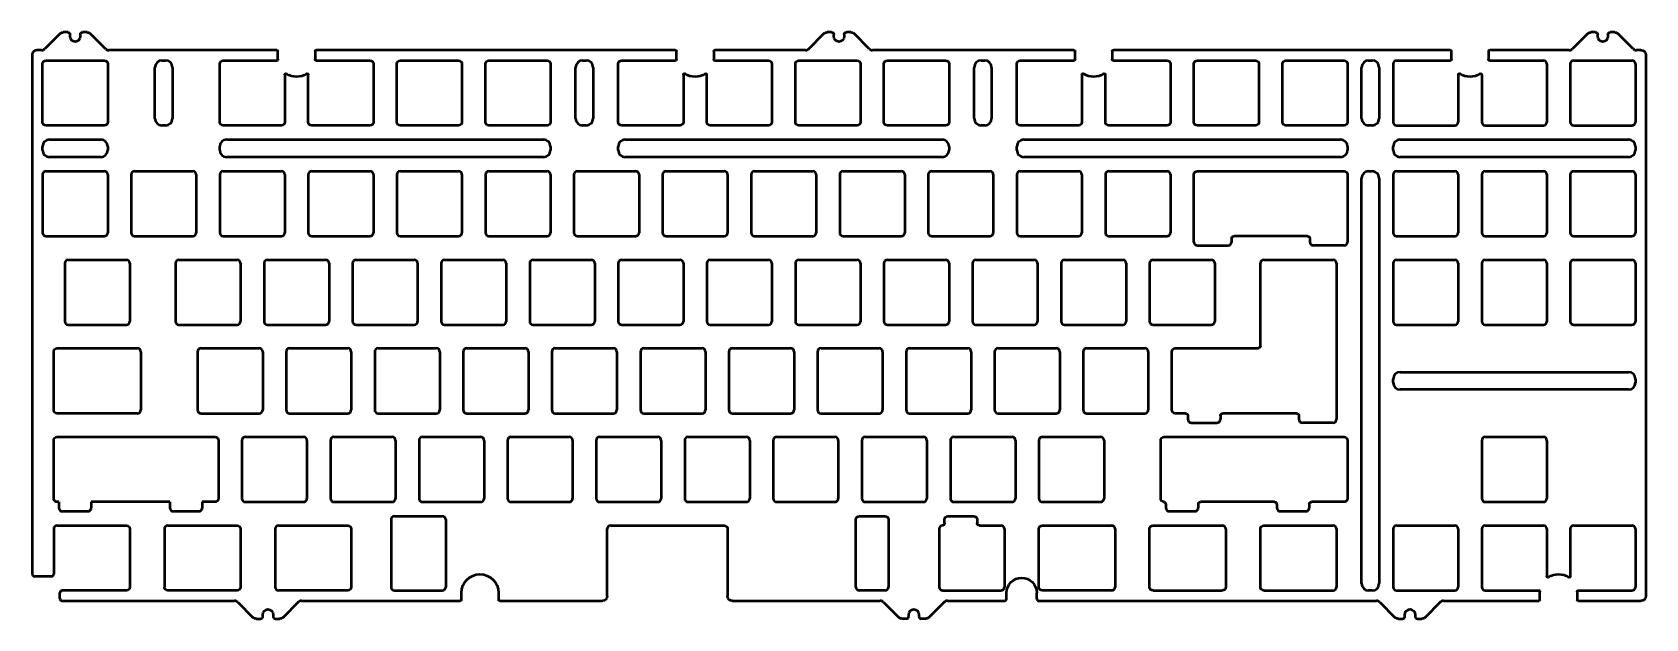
# Model space of a CAD drawing. Header units: millimetres. Extents: x 53 to 400, y 134 to 260.
import ezdxf

# ---------------------------------------------------------------- set-up
doc = ezdxf.new("R2010")
doc.units = ezdxf.units.MM
doc.header["$LTSCALE"] = 0.75
doc.layers.add('Visible', color=7, linetype='Continuous', lineweight=50)

msp = doc.modelspace()

# ---------------------------------------------------------------- linework, layer by layer
at = {"layer": 'Visible'}
for p, q in [((60.38918, 260.41601), (59.438927, 260.41601)), ((64.539432, 260.41601), (63.58918, 260.41601)), ((224.69543, 260.41601), (223.745177, 260.41601)), ((228.845682, 260.41601), (227.89543, 260.41601)), ((389.00168, 260.41601), (388.051427, 260.41601)), ((393.151932, 260.41601), (392.20168, 260.41601)), ((58.731821, 260.123117), (55.482073, 256.87337)), ((60.88918, 259.492976), (60.88918, 259.91601)), ((63.08918, 259.91601), (63.08918, 259.492976)), ((68.496287, 256.87337), (65.246539, 260.123117)), ((219.788323, 256.87337), (223.038071, 260.123117)), ((225.19543, 259.492976), (225.19543, 259.91601)), ((227.39543, 259.91601), (227.39543, 259.492976)), ((232.802537, 256.87337), (229.552789, 260.123117)), ((387.344321, 260.123117), (384.094573, 256.87337)), ((389.50168, 259.492976), (389.50168, 259.91601)), ((391.70168, 259.91601), (391.70168, 259.492976)), ((397.108787, 256.87337), (393.859039, 260.123117)), ((52.76418, 255.580476), (52.76418, 143.898388)), ((54.774966, 256.580476), (53.76418, 256.580476)), ((54.98918, 241.105562), (54.98918, 253.605562)), ((55.73918, 254.355562), (68.23918, 254.355562)), ((68.98918, 253.605562), (68.98918, 241.105562)), ((105.364182, 256.580476), (69.203394, 256.580476)), ((80.65768, 254.355562), (81.42068, 254.355562)), ((93.08918, 241.105562), (93.08918, 253.605562)), ((93.83918, 254.355562), (105.371512, 254.355562)), ((105.614182, 254.855064), (105.614182, 256.330476)), ((113.614499, 256.330452), (113.614644, 254.863201)), ((113.856851, 254.355562), (125.38918, 254.355562)), ((191.088861, 256.580476), (113.864499, 256.580476)), ((126.13918, 253.605562), (126.13918, 241.105562)), ((131.18918, 241.105562), (131.18918, 253.605562)), ((131.93918, 254.355562), (144.43918, 254.355562)), ((145.18918, 253.605562), (145.18918, 241.105562)), ((150.23918, 241.105562), (150.23918, 253.605562)), ((150.98918, 254.355562), (163.48918, 254.355562)), ((164.23918, 253.605562), (164.23918, 241.105562)), ((171.14518, 254.355562), (171.90818, 254.355562)), ((178.81418, 241.105562), (178.81418, 253.605562)), ((179.56418, 254.355562), (191.09651, 254.355562)), ((191.33872, 254.863146), (191.338861, 256.330452)), ((199.3395, 256.330453), (199.339638, 254.86311)), ((199.58185, 254.355562), (211.11418, 254.355562)), ((219.081216, 256.580476), (199.5895, 256.580476)), ((211.86418, 253.605562), (211.86418, 241.105562)), ((216.91418, 241.105562), (216.91418, 253.605562)), ((217.66418, 254.355562), (230.16418, 254.355562)), ((230.91418, 253.605562), (230.91418, 241.105562)), ((276.814186, 256.580476), (233.509644, 256.580476)), ((235.96418, 241.105562), (235.96418, 253.605562)), ((236.71418, 254.355562), (249.21418, 254.355562)), ((249.96418, 253.605562), (249.96418, 241.105562)), ((256.87018, 254.355562), (257.63318, 254.355562)), ((264.53918, 241.105562), (264.53918, 253.605562)), ((265.28918, 254.355562), (276.821516, 254.355562)), ((277.064186, 254.855064), (277.064186, 256.330476)), ((285.0645, 256.33045), (285.064657, 254.863385)), ((285.306856, 254.355562), (296.83918, 254.355562)), ((357.776851, 256.580476), (285.3145, 256.580476)), ((297.58918, 253.605562), (297.58918, 241.105562)), ((302.63918, 241.105562), (302.63918, 253.605562)), ((303.38918, 254.355562), (315.88918, 254.355562)), ((316.63918, 253.605562), (316.63918, 241.105562)), ((321.68918, 241.105562), (321.68918, 253.605562)), ((322.43918, 254.355562), (334.93918, 254.355562)), ((335.68918, 253.605562), (335.68918, 241.105562)), ((340.21418, 254.355562), (340.97668, 254.355562)), ((345.50168, 253.605562), (345.50168, 241.105562)), ((346.25168, 254.355562), (357.78447, 254.355562)), ((358.026704, 254.862763), (358.026851, 256.330451)), ((366.026273, 256.33047), (366.02631, 254.85668)), ((366.26889, 254.355562), (377.80168, 254.355562)), ((383.387466, 256.580476), (366.276265, 256.580476)), ((378.55168, 253.605562), (378.55168, 241.105562)), ((383.60168, 253.605562), (383.60168, 241.105562)), ((384.35168, 254.355562), (396.85168, 254.355562)), ((397.60168, 253.605562), (397.60168, 241.105562)), ((398.82668, 256.580476), (397.815894, 256.580476)), ((399.82668, 255.580476), (399.82668, 139.117976)), ((79.15768, 241.855562), (79.15768, 252.855562)), ((82.92068, 252.855562), (82.92068, 241.855562)), ((107.08918, 251.265236), (107.08918, 241.105562)), ((112.13918, 241.105562), (112.13918, 251.265234)), ((169.64518, 241.855562), (169.64518, 252.855562)), ((173.40818, 252.855562), (173.40818, 241.855562)), ((192.81418, 251.265235), (192.81418, 241.105562)), ((197.86418, 241.105562), (197.86418, 251.265235)), ((255.37018, 241.855562), (255.37018, 252.855562)), ((259.13318, 252.855562), (259.13318, 241.855562)), ((278.53918, 251.265239), (278.53918, 241.105562)), ((283.58918, 241.105562), (283.58918, 251.265231)), ((338.71418, 241.855562), (338.71418, 252.855562)), ((342.47668, 252.855562), (342.47668, 241.855562)), ((359.50168, 251.265325), (359.50168, 241.105562)), ((364.55168, 251.265325), (364.55168, 241.105562)), ((68.23918, 240.355562), (55.73918, 240.355562)), ((81.42068, 240.355562), (80.65768, 240.355562)), ((106.33918, 240.355562), (93.83918, 240.355562)), ((125.38918, 240.355562), (112.88918, 240.355562)), ((144.43918, 240.355562), (131.93918, 240.355562)), ((163.48918, 240.355562), (150.98918, 240.355562)), ((171.90818, 240.355562), (171.14518, 240.355562)), ((192.06418, 240.355562), (179.56418, 240.355562)), ((211.11418, 240.355562), (198.61418, 240.355562)), ((230.16418, 240.355562), (217.66418, 240.355562)), ((249.21418, 240.355562), (236.71418, 240.355562)), ((257.63318, 240.355562), (256.87018, 240.355562)), ((277.78918, 240.355562), (265.28918, 240.355562)), ((296.83918, 240.355562), (284.33918, 240.355562)), ((315.88918, 240.355562), (303.38918, 240.355562)), ((334.93918, 240.355562), (322.43918, 240.355562)), ((340.97668, 240.355562), (340.21418, 240.355562)), ((346.25168, 240.355562), (358.75168, 240.355562)), ((365.30168, 240.355562), (377.80168, 240.355562)), ((384.35168, 240.355562), (396.85168, 240.355562)), ((56.48918, 237.330476), (67.48918, 237.330476)), ((94.58918, 237.330476), (162.73918, 237.330476)), ((180.31418, 237.330476), (248.46418, 237.330476)), ((266.03918, 237.330476), (334.18918, 237.330476)), ((347.00168, 237.330476), (396.10168, 237.330476)), ((54.98918, 235.067976), (54.98918, 235.830476)), ((67.48918, 233.567976), (56.48918, 233.567976)), ((68.98918, 235.830476), (68.98918, 235.067976)), ((93.08918, 235.067976), (93.08918, 235.830476)), ((162.73918, 233.567976), (94.58918, 233.567976)), ((164.23918, 235.830476), (164.23918, 235.067976)), ((178.81418, 235.067976), (178.81418, 235.830476)), ((248.46418, 233.567976), (180.31418, 233.567976)), ((249.96418, 235.830476), (249.96418, 235.067976)), ((264.53918, 235.067976), (264.53918, 235.830476)), ((334.18918, 233.567976), (266.03918, 233.567976)), ((335.68918, 235.830476), (335.68918, 235.067976)), ((345.50168, 235.067976), (345.50168, 235.830476)), ((396.10168, 233.567976), (347.00168, 233.567976)), ((397.60168, 235.830476), (397.60168, 235.067976)), ((54.98918, 229.792976), (54.98918, 217.292976)), ((55.73918, 230.542976), (68.23918, 230.542976)), ((68.98918, 229.792976), (68.98918, 217.292976)), ((74.03918, 229.792976), (74.03918, 217.292976)), ((74.78918, 230.542976), (87.28918, 230.542976)), ((88.03918, 229.792976), (88.03918, 217.292976)), ((93.08918, 229.792976), (93.08918, 217.292976)), ((93.83918, 230.542976), (106.33918, 230.542976)), ((107.08918, 229.792976), (107.08918, 217.292976)), ((112.13918, 229.792976), (112.13918, 217.292976)), ((112.88918, 230.542976), (125.38918, 230.542976)), ((126.13918, 229.792976), (126.13918, 217.292976)), ((131.18918, 229.792976), (131.18918, 217.292976)), ((131.93918, 230.542976), (144.43918, 230.542976)), ((145.18918, 229.792976), (145.18918, 217.292976)), ((150.23918, 229.792976), (150.23918, 217.292976)), ((150.98918, 230.542976), (163.48918, 230.542976)), ((164.23918, 229.792976), (164.23918, 217.292976)), ((169.28918, 229.792976), (169.28918, 217.292976)), ((170.03918, 230.542976), (182.53918, 230.542976)), ((183.28918, 229.792976), (183.28918, 217.292976)), ((188.33918, 229.792976), (188.33918, 217.292976)), ((189.08918, 230.542976), (201.58918, 230.542976)), ((202.33918, 229.792976), (202.33918, 217.292976)), ((207.38918, 229.792976), (207.38918, 217.292976)), ((208.13918, 230.542976), (220.63918, 230.542976)), ((221.38918, 229.792976), (221.38918, 217.292976)), ((226.43918, 229.792976), (226.43918, 217.292976)), ((227.18918, 230.542976), (239.68918, 230.542976)), ((240.43918, 229.792976), (240.43918, 217.292976)), ((245.48918, 229.792976), (245.48918, 217.292976)), ((246.23918, 230.542976), (258.73918, 230.542976)), ((259.48918, 229.792976), (259.48918, 217.292976)), ((264.53918, 229.792976), (264.53918, 217.292976)), ((265.28918, 230.542976), (277.78918, 230.542976)), ((278.53918, 229.792976), (278.53918, 217.292976)), ((283.58918, 229.792976), (283.58918, 217.292976)), ((284.33918, 230.542976), (296.83918, 230.542976)), ((297.58918, 229.792976), (297.58918, 217.292976)), ((302.63918, 215.292976), (302.63918, 229.792976)), ((303.38918, 230.542976), (334.93918, 230.542976)), ((335.68918, 229.792976), (335.68918, 215.292976)), ((340.21418, 230.542976), (340.97668, 230.542976)), ((345.50168, 229.792976), (345.50168, 217.292976)), ((346.25168, 230.542976), (358.75168, 230.542976)), ((359.50168, 229.792976), (359.50168, 217.292976)), ((364.55168, 229.792976), (364.55168, 217.292976)), ((365.30168, 230.542976), (377.80168, 230.542976)), ((378.55168, 229.792976), (378.55168, 217.292976)), ((383.60168, 229.792976), (383.60168, 217.292976)), ((384.35168, 230.542976), (396.85168, 230.542976)), ((397.60168, 229.792976), (397.60168, 217.292976)), ((338.71418, 141.843062), (338.71418, 229.042976)), ((342.47668, 229.042976), (342.47668, 141.843062)), ((55.73918, 216.542976), (68.23918, 216.542976)), ((74.78918, 216.542976), (87.28918, 216.542976)), ((93.83918, 216.542976), (106.33918, 216.542976)), ((112.88918, 216.542976), (125.38918, 216.542976)), ((131.93918, 216.542976), (144.43918, 216.542976)), ((150.98918, 216.542976), (163.48918, 216.542976)), ((170.03918, 216.542976), (182.53918, 216.542976)), ((189.08918, 216.542976), (201.58918, 216.542976)), ((208.13918, 216.542976), (220.63918, 216.542976)), ((227.18918, 216.542976), (239.68918, 216.542976)), ((246.23918, 216.542976), (258.73918, 216.542976)), ((265.28918, 216.542976), (277.78918, 216.542976)), ((284.33918, 216.542976), (296.83918, 216.542976)), ((310.72618, 216.042976), (310.72618, 215.292976)), ((327.10218, 216.542976), (311.22618, 216.542976)), ((327.60218, 216.042976), (327.60218, 215.292976)), ((346.25168, 216.542976), (358.75168, 216.542976)), ((365.30168, 216.542976), (377.80168, 216.542976)), ((384.35168, 216.542976), (396.85168, 216.542976)), ((303.38918, 214.542976), (309.97618, 214.542976)), ((334.93918, 214.542976), (328.35218, 214.542976)), ((59.75168, 210.742976), (59.75168, 198.242976)), ((60.50168, 211.492976), (73.00168, 211.492976)), ((73.75168, 210.742976), (73.75168, 198.242976)), ((83.56418, 210.742976), (83.56418, 198.242976)), ((84.31418, 211.492976), (96.81418, 211.492976)), ((97.56418, 210.742976), (97.56418, 198.242976)), ((102.61418, 210.742976), (102.61418, 198.242976)), ((103.36418, 211.492976), (115.86418, 211.492976)), ((116.61418, 210.742976), (116.61418, 198.242976)), ((121.66418, 210.742976), (121.66418, 198.242976)), ((122.41418, 211.492976), (134.91418, 211.492976)), ((135.66418, 210.742976), (135.66418, 198.242976)), ((140.71418, 210.742976), (140.71418, 198.242976)), ((141.46418, 211.492976), (153.96418, 211.492976)), ((154.71418, 210.742976), (154.71418, 198.242976)), ((159.76418, 210.742976), (159.76418, 198.242976)), ((160.51418, 211.492976), (173.01418, 211.492976)), ((173.76418, 210.742976), (173.76418, 198.242976)), ((178.81418, 210.742976), (178.81418, 198.242976)), ((179.56418, 211.492976), (192.06418, 211.492976)), ((192.81418, 210.742976), (192.81418, 198.242976)), ((197.86418, 210.742976), (197.86418, 198.242976)), ((198.61418, 211.492976), (211.11418, 211.492976)), ((211.86418, 210.742976), (211.86418, 198.242976)), ((216.91418, 210.742976), (216.91418, 198.242976)), ((217.66418, 211.492976), (230.16418, 211.492976)), ((230.91418, 210.742976), (230.91418, 198.242976)), ((235.96418, 210.742976), (235.96418, 198.242976)), ((236.71418, 211.492976), (249.21418, 211.492976)), ((249.96418, 210.742976), (249.96418, 198.242976)), ((255.01418, 210.742976), (255.01418, 198.242976)), ((255.76418, 211.492976), (268.26418, 211.492976)), ((269.01418, 210.742976), (269.01418, 198.242976)), ((274.06418, 210.742976), (274.06418, 198.242976)), ((274.81418, 211.492976), (287.31418, 211.492976)), ((288.06418, 210.742976), (288.06418, 198.242976)), ((293.11418, 210.742976), (293.11418, 198.242976)), ((293.86418, 211.492976), (306.36418, 211.492976)), ((307.11418, 210.742976), (307.11418, 198.242976)), ((316.92668, 192.943062), (316.92668, 210.742976)), ((317.67668, 211.492976), (332.55793, 211.492976)), ((333.30793, 210.742976), (333.30793, 177.192976)), ((345.50168, 210.742976), (345.50168, 198.242976)), ((346.25168, 211.492976), (358.75168, 211.492976)), ((359.50168, 210.742976), (359.50168, 198.242976)), ((364.55168, 210.742976), (364.55168, 198.242976)), ((365.30168, 211.492976), (377.80168, 211.492976)), ((378.55168, 210.742976), (378.55168, 198.242976)), ((383.60168, 210.742976), (383.60168, 198.242976)), ((384.35168, 211.492976), (396.85168, 211.492976)), ((397.60168, 210.742976), (397.60168, 198.242976)), ((60.50168, 197.492976), (73.00168, 197.492976)), ((84.31418, 197.492976), (96.81418, 197.492976)), ((103.36418, 197.492976), (115.86418, 197.492976)), ((122.41418, 197.492976), (134.91418, 197.492976)), ((141.46418, 197.492976), (153.96418, 197.492976)), ((160.51418, 197.492976), (173.01418, 197.492976)), ((179.56418, 197.492976), (192.06418, 197.492976)), ((198.61418, 197.492976), (211.11418, 197.492976)), ((217.66418, 197.492976), (230.16418, 197.492976)), ((236.71418, 197.492976), (249.21418, 197.492976)), ((255.76418, 197.492976), (268.26418, 197.492976)), ((274.81418, 197.492976), (287.31418, 197.492976)), ((293.86418, 197.492976), (306.36418, 197.492976)), ((346.25168, 197.492976), (358.75168, 197.492976)), ((365.30168, 197.492976), (377.80168, 197.492976)), ((384.35168, 197.492976), (396.85168, 197.492976)), ((57.37043, 179.192976), (57.37043, 191.693062)), ((58.12043, 192.443062), (75.38293, 192.443062)), ((76.13293, 191.693062), (76.13293, 179.192976)), ((88.32668, 191.693062), (88.32668, 179.192976)), ((89.07668, 192.443062), (101.57668, 192.443062)), ((102.32668, 191.693062), (102.32668, 179.192976)), ((107.37668, 191.693062), (107.37668, 179.192976)), ((108.12668, 192.443062), (120.62668, 192.443062)), ((121.37668, 191.693062), (121.37668, 179.192976)), ((126.42668, 191.693062), (126.42668, 179.192976)), ((127.17668, 192.443062), (139.67668, 192.443062)), ((140.42668, 191.693062), (140.42668, 179.192976)), ((145.47668, 191.693062), (145.47668, 179.192976)), ((146.22668, 192.443062), (158.72668, 192.443062)), ((159.47668, 191.693062), (159.47668, 179.192976)), ((164.52668, 191.693062), (164.52668, 179.192976)), ((165.27668, 192.443062), (177.77668, 192.443062)), ((178.52668, 191.693062), (178.52668, 179.192976)), ((183.57668, 191.693062), (183.57668, 179.192976)), ((184.32668, 192.443062), (196.82668, 192.443062)), ((197.57668, 191.693062), (197.57668, 179.192976)), ((202.62668, 191.693062), (202.62668, 179.192976)), ((203.37668, 192.443062), (215.87668, 192.443062)), ((216.62668, 191.693062), (216.62668, 179.192976)), ((221.67668, 191.693062), (221.67668, 179.192976)), ((222.42668, 192.443062), (234.92668, 192.443062)), ((235.67668, 191.693062), (235.67668, 179.192976)), ((240.72668, 191.693062), (240.72668, 179.192976)), ((241.47668, 192.443062), (253.97668, 192.443062)), ((254.72668, 191.693062), (254.72668, 179.192976)), ((259.77668, 191.693062), (259.77668, 179.192976)), ((260.52668, 192.443062), (273.02668, 192.443062)), ((273.77668, 191.693062), (273.77668, 179.192976)), ((278.82668, 191.693062), (278.82668, 179.192976)), ((279.57668, 192.443062), (292.07668, 192.443062)), ((292.82668, 191.693062), (292.82668, 179.192976)), ((297.87668, 179.192976), (297.87668, 191.693062)), ((298.62668, 192.443062), (316.42668, 192.443062)), ((345.50168, 185.061476), (345.50168, 185.824476)), ((347.00168, 187.324476), (396.10168, 187.324476)), ((397.60168, 185.824476), (397.60168, 185.061476)), ((396.10168, 183.561476), (347.00168, 183.561476)), ((75.38293, 178.442976), (58.12043, 178.442976)), ((89.07668, 178.442976), (101.57668, 178.442976)), ((108.12668, 178.442976), (120.62668, 178.442976)), ((127.17668, 178.442976), (139.67668, 178.442976)), ((146.22668, 178.442976), (158.72668, 178.442976)), ((165.27668, 178.442976), (177.77668, 178.442976)), ((184.32668, 178.442976), (196.82668, 178.442976)), ((203.37668, 178.442976), (215.87668, 178.442976)), ((222.42668, 178.442976), (234.92668, 178.442976)), ((241.47668, 178.442976), (253.97668, 178.442976)), ((260.52668, 178.442976), (273.02668, 178.442976)), ((279.57668, 178.442976), (292.07668, 178.442976)), ((300.84493, 178.442976), (298.62668, 178.442976)), ((301.34493, 177.942976), (301.34493, 177.192976)), ((308.34493, 177.942976), (308.34493, 177.192976)), ((324.72093, 178.442976), (308.84493, 178.442976)), ((325.22093, 177.942976), (325.22093, 177.192976)), ((302.09493, 176.442976), (307.59493, 176.442976)), ((332.55793, 176.442976), (325.97093, 176.442976)), ((57.37043, 160.142976), (57.37043, 172.642976)), ((58.12043, 173.392976), (92.05168, 173.392976)), ((92.80168, 172.642976), (92.80168, 160.142976)), ((97.85168, 172.642976), (97.85168, 160.142976)), ((98.60168, 173.392976), (111.10168, 173.392976)), ((111.85168, 172.642976), (111.85168, 160.142976)), ((116.90168, 172.642976), (116.90168, 160.142976)), ((117.65168, 173.392976), (130.15168, 173.392976)), ((130.90168, 172.642976), (130.90168, 160.142976)), ((135.95168, 172.642976), (135.95168, 160.142976)), ((136.70168, 173.392976), (149.20168, 173.392976)), ((149.95168, 172.642976), (149.95168, 160.142976)), ((155.00168, 172.642976), (155.00168, 160.142976)), ((155.75168, 173.392976), (168.25168, 173.392976)), ((169.00168, 172.642976), (169.00168, 160.142976)), ((174.05168, 172.642976), (174.05168, 160.142976)), ((174.80168, 173.392976), (187.30168, 173.392976)), ((188.05168, 172.642976), (188.05168, 160.142976)), ((193.10168, 172.642976), (193.10168, 160.142976)), ((193.85168, 173.392976), (206.35168, 173.392976)), ((207.10168, 172.642976), (207.10168, 160.142976)), ((212.15168, 172.642976), (212.15168, 160.142976)), ((212.90168, 173.392976), (225.40168, 173.392976)), ((226.15168, 172.642976), (226.15168, 160.142976)), ((231.20168, 172.642976), (231.20168, 160.142976)), ((231.95168, 173.392976), (244.45168, 173.392976)), ((245.20168, 172.642976), (245.20168, 160.142976)), ((250.25168, 172.642976), (250.25168, 160.142976)), ((251.00168, 173.392976), (263.50168, 173.392976)), ((264.25168, 172.642976), (264.25168, 160.142976)), ((269.30168, 172.642976), (269.30168, 160.142976)), ((270.05168, 173.392976), (282.55168, 173.392976)), ((283.30168, 172.642976), (283.30168, 160.142976)), ((295.49543, 160.132303), (295.49543, 172.642976)), ((296.24543, 173.392976), (334.93918, 173.392976)), ((335.68918, 172.642976), (335.68918, 160.142976)), ((364.55168, 172.642976), (364.55168, 160.142976)), ((365.30168, 173.392976), (377.80168, 173.392976)), ((378.55168, 172.642976), (378.55168, 160.142976)), ((58.45743, 159.392976), (58.12043, 159.392976)), ((58.45743, 159.392976), (58.45743, 158.142976)), ((59.20743, 157.392976), (64.70743, 157.392976)), ((65.45743, 159.392976), (65.45743, 158.142976)), ((82.33343, 159.392976), (65.45743, 159.392976)), ((82.33343, 159.392976), (82.33343, 158.142976)), ((83.08343, 157.392976), (88.58343, 157.392976)), ((89.33343, 159.392976), (89.33343, 158.142976)), ((92.05168, 159.392976), (89.33343, 159.392976)), ((98.60168, 159.392976), (111.10168, 159.392976)), ((117.65168, 159.392976), (130.15168, 159.392976)), ((130.682947, 156.345596), (140.939197, 156.345367)), ((136.70168, 159.392976), (149.20168, 159.392976)), ((155.75168, 159.392976), (168.25168, 159.392976)), ((174.80168, 159.392976), (187.30168, 159.392976)), ((193.85168, 159.392976), (206.35168, 159.392976)), ((212.90168, 159.392976), (225.40168, 159.392976)), ((230.682947, 156.343361), (236.183131, 156.343238)), ((231.95168, 159.392976), (244.45168, 159.392976)), ((249.739381, 156.342935), (255.239381, 156.342812)), ((251.00168, 159.392976), (263.50168, 159.392976)), ((270.05168, 159.392976), (282.55168, 159.392976)), ((296.58243, 158.892976), (296.58243, 158.142976)), ((297.33243, 157.392976), (302.83243, 157.392976)), ((303.58243, 158.892976), (303.58243, 158.142976)), ((319.95843, 159.392976), (304.08243, 159.392976)), ((320.45843, 158.892976), (320.45843, 158.142976)), ((321.20843, 157.392976), (326.70843, 157.392976)), ((327.45843, 158.892976), (327.45843, 158.142976)), ((334.93918, 159.392976), (327.95843, 159.392976)), ((365.30168, 159.392976), (377.80168, 159.392976)), ((57.37043, 153.592976), (57.37043, 143.898388)), ((58.12043, 154.342976), (73.00168, 154.342976)), ((73.75168, 153.592976), (73.75168, 141.093062)), ((81.18293, 153.592976), (81.18293, 141.093062)), ((81.93293, 154.342976), (96.81418, 154.342976)), ((97.56418, 153.592976), (97.56418, 141.093062)), ((104.99543, 153.592976), (104.99543, 141.093062)), ((105.74543, 154.342976), (120.62668, 154.342976)), ((121.37668, 153.592976), (121.37668, 141.093062)), ((129.93293, 155.595596), (129.93293, 141.093062)), ((141.68918, 155.595367), (141.68918, 141.093062)), ((176.43293, 139.117976), (176.43293, 153.592976)), ((177.18293, 154.342976), (201.58918, 154.342976)), ((202.33918, 153.592976), (202.33918, 139.117976)), ((229.93293, 141.093062), (229.93293, 155.593361)), ((236.933114, 155.593221), (236.93279, 141.093045)), ((247.87043, 153.599868), (247.87043, 141.093062)), ((248.989348, 154.842965), (248.989364, 155.592951)), ((255.989364, 155.592795), (255.989348, 154.842988)), ((256.489348, 154.342976), (261.12043, 154.342976)), ((261.87043, 153.592976), (261.87043, 141.093062)), ((269.30168, 141.093062), (269.30168, 153.592976)), ((270.05168, 154.342976), (284.93293, 154.342976)), ((285.68293, 153.592976), (285.68293, 141.093062)), ((293.11418, 141.093062), (293.11418, 153.592976)), ((293.86418, 154.342976), (308.74543, 154.342976)), ((309.49543, 153.592976), (309.49543, 141.093062)), ((316.92668, 141.093062), (316.92668, 153.592976)), ((317.67668, 154.342976), (332.55793, 154.342976)), ((333.30793, 153.592976), (333.30793, 141.093062)), ((345.50168, 153.592976), (345.50168, 141.093062)), ((346.25168, 154.342976), (358.75168, 154.342976)), ((359.50168, 153.592976), (359.50168, 141.093062)), ((364.55168, 153.592976), (364.55168, 141.093062)), ((365.30168, 154.342976), (377.80168, 154.342976)), ((378.55168, 153.592976), (378.55168, 143.432797)), ((383.60168, 153.592976), (383.60168, 143.432801)), ((384.35168, 154.342976), (396.85168, 154.342976)), ((397.60168, 153.592976), (397.60168, 141.093062)), ((56.87043, 143.398388), (53.26418, 143.398388)), ((58.711202, 138.617976), (58.711202, 139.843062)), ((73.00168, 140.343062), (59.211202, 140.343062)), ((96.81418, 140.343062), (81.93293, 140.343062)), ((120.62668, 140.343062), (105.74543, 140.343062)), ((130.68293, 140.343062), (140.93918, 140.343062)), ((145.06118, 138.367976), (145.06118, 139.843062)), ((153.06118, 139.843062), (153.06118, 138.367976)), ((236.18279, 140.343062), (230.68293, 140.343062)), ((248.62043, 140.343062), (261.12043, 140.343062)), ((262.336189, 138.617976), (262.336189, 139.838918)), ((268.836189, 138.617976), (268.836189, 139.838918)), ((284.93293, 140.343062), (270.05168, 140.343062)), ((293.86418, 140.343062), (308.74543, 140.343062)), ((317.67668, 140.343062), (332.55793, 140.343062)), ((340.97668, 140.343062), (340.21418, 140.343062)), ((346.25168, 140.343062), (358.75168, 140.343062)), ((365.30168, 140.343062), (376.834517, 140.343062)), ((377.077187, 138.367976), (377.077187, 139.843567)), ((385.076179, 139.843567), (385.076179, 138.367976)), ((385.318849, 140.343062), (396.85168, 140.343062)), ((59.211202, 138.117976), (96.249966, 138.117976)), ((96.957073, 137.825083), (100.206821, 134.575336)), ((109.971287, 137.825083), (106.721539, 134.575336)), ((110.678394, 138.117976), (144.81118, 138.117976)), ((153.31118, 138.117976), (175.43293, 138.117976)), ((203.33918, 138.117976), (235.181216, 138.117976)), ((235.888323, 137.825083), (239.138071, 134.575336)), ((248.902537, 137.825083), (245.652789, 134.575336)), ((249.609644, 138.117976), (261.836189, 138.117976)), ((269.336189, 138.117976), (341.912963, 138.117976)), ((342.62007, 137.825083), (345.869821, 134.575333)), ((355.63429, 137.825083), (352.384539, 134.575333)), ((356.341396, 138.117976), (376.827187, 138.117976)), ((385.326179, 138.117976), (398.82668, 138.117976)), ((100.913927, 134.282442), (101.86418, 134.282442)), ((102.36418, 134.782442), (102.36418, 135.205476)), ((104.56418, 135.205476), (104.56418, 134.782442)), ((105.06418, 134.282442), (106.014432, 134.282442)), ((240.79543, 134.282442), (239.845177, 134.282442)), ((241.29543, 134.782442), (241.29543, 135.205476)), ((243.49543, 135.205476), (243.49543, 134.782442)), ((244.945682, 134.282442), (243.99543, 134.282442)), ((346.576927, 134.282441), (347.52718, 134.282442)), ((348.027179, 134.78244), (348.027179, 135.205473)), ((350.227179, 135.205473), (350.227179, 134.782439)), ((350.72718, 134.282442), (351.677432, 134.282441))]:
    msp.add_line(p, q, dxfattribs=at)
at = {"layer": 'Visible', "extrusion": (0, 0, -1)}
for centre, radius, start, end in [((-59.438927, 259.41601), 1, 45, 90), ((-60.38918, 259.91601), 0.5, 90, 180), ((-63.58918, 259.91601), 0.5, 0, 90), ((-64.539432, 259.41601), 1, 90, 135), ((-223.745177, 259.41601), 1, 45, 90), ((-224.69543, 259.91601), 0.5, 90, 180), ((-227.89543, 259.91601), 0.5, 0, 90), ((-228.845682, 259.41601), 1, 90, 135), ((-388.051427, 259.41601), 1, 45, 90), ((-389.00168, 259.91601), 0.5, 90, 180), ((-392.20168, 259.91601), 0.5, 0, 90), ((-393.151932, 259.41601), 1, 90, 135), ((-61.98918, 259.492976), 1.1, 180, 0), ((-226.29543, 259.492976), 1.1, 180, 0), ((-390.60168, 259.492976), 1.1, 180, 0), ((-55.73918, 253.605562), 0.75, 0, 90), ((-68.23918, 253.605562), 0.75, 90, 180), ((-93.83918, 253.605562), 0.75, 0, 90), ((-105.364182, 256.330476), 0.25, 90, 180), ((-105.371512, 254.605562), 0.25, 176.634441, 270), ((-109.614181, 254.855065), 4, 356.63443, 359.999993), ((-113.856851, 254.605562), 0.25, 270, 3.470078), ((-109.614644, 254.862807), 4, 179.994355, 183.470134), ((-113.864499, 256.330476), 0.25, 359.994355, 90), ((-125.38918, 253.605562), 0.75, 90, 180), ((-131.93918, 253.605562), 0.75, 0, 90), ((-144.43918, 253.605562), 0.75, 90, 180), ((-150.98918, 253.605562), 0.75, 0, 90), ((-163.48918, 253.605562), 0.75, 90, 180), ((-179.56418, 253.605562), 0.75, 0, 90), ((-191.088861, 256.330476), 0.25, 90, 180.005494), ((-191.09651, 254.605562), 0.25, 176.530514, 270), ((-195.33872, 254.862763), 4, 356.53046, 0.005494), ((-199.58185, 254.605562), 0.25, 270, 3.469087), ((-195.339638, 254.862733), 4, 179.994607, 183.469141), ((-199.5895, 256.330476), 0.25, 359.994607, 90), ((-211.11418, 253.605562), 0.75, 90, 180), ((-217.66418, 253.605562), 0.75, 0, 90), ((-230.16418, 253.605562), 0.75, 90, 180), ((-236.71418, 253.605562), 0.75, 0, 90), ((-249.21418, 253.605562), 0.75, 90, 180), ((-265.28918, 253.605562), 0.75, 0, 90), ((-276.814186, 256.330476), 0.25, 90, 180), ((-276.821516, 254.605562), 0.25, 176.634436, 270), ((-281.064186, 254.855065), 4, 356.634431, 359.999993), ((-285.306856, 254.605562), 0.25, 270, 3.47209), ((-281.064657, 254.862956), 4, 179.993845, 183.472146), ((-285.3145, 256.330476), 0.25, 359.993845, 90), ((-296.83918, 253.605562), 0.75, 90, 180), ((-303.38918, 253.605562), 0.75, 0, 90), ((-315.88918, 253.605562), 0.75, 90, 180), ((-322.43918, 253.605562), 0.75, 0, 90), ((-334.93918, 253.605562), 0.75, 90, 180), ((-357.776851, 256.330476), 0.25, 90, 180.005752), ((-357.78447, 254.605562), 0.25, 176.535547, 270), ((-362.026216, 254.862361), 3.999512, 356.535484, 0.005752), ((-366.26889, 254.605562), 0.25, 270, 3.386362), ((-362.026798, 254.856579), 3.999512, 179.998556, 183.386411), ((-366.276265, 256.330476), 0.25, 359.998556, 90), ((-398.82668, 255.580476), 1, 90, 180), ((-107.33918, 251.265236), 0.25, 0, 122.363884), ((-109.614181, 254.855065), 4, 237.636164, 302.363884), ((-111.88918, 251.265234), 0.25, 57.636164, 180), ((-193.06418, 251.265235), 0.25, 0, 122.36386), ((-195.33918, 254.855065), 4, 237.63614, 302.36386), ((-197.61418, 251.265235), 0.25, 57.636136, 180), ((-278.78918, 251.265239), 0.25, 0, 122.363957), ((-281.064186, 254.855065), 4, 237.636237, 302.363957), ((-283.33918, 251.265231), 0.25, 57.636237, 180), ((-359.75168, 251.265325), 0.25, 0, 122.368032), ((-362.02668, 254.854576), 3.999512, 237.631968, 302.368032), ((-364.30168, 251.265325), 0.25, 57.631968, 180), ((-55.73918, 241.105562), 0.75, 270, 0), ((-68.23918, 241.105562), 0.75, 180, 270), ((-93.83918, 241.105562), 0.75, 270, 0), ((-106.33918, 241.105562), 0.75, 180, 270), ((-112.88918, 241.105562), 0.75, 270, 0), ((-125.38918, 241.105562), 0.75, 180, 270), ((-131.93918, 241.105562), 0.75, 270, 0), ((-144.43918, 241.105562), 0.75, 180, 270), ((-150.98918, 241.105562), 0.75, 270, 0), ((-163.48918, 241.105562), 0.75, 180, 270), ((-179.56418, 241.105562), 0.75, 270, 0), ((-192.06418, 241.105562), 0.75, 180, 270), ((-198.61418, 241.105562), 0.75, 270, 0), ((-211.11418, 241.105562), 0.75, 180, 270), ((-217.66418, 241.105562), 0.75, 270, 0), ((-230.16418, 241.105562), 0.75, 180, 270), ((-236.71418, 241.105562), 0.75, 270, 0), ((-249.21418, 241.105562), 0.75, 180, 270), ((-265.28918, 241.105562), 0.75, 270, 0), ((-277.78918, 241.105562), 0.75, 180, 270), ((-284.33918, 241.105562), 0.75, 270, 0), ((-296.83918, 241.105562), 0.75, 180, 270), ((-303.38918, 241.105562), 0.75, 270, 0), ((-315.88918, 241.105562), 0.75, 180, 270), ((-322.43918, 241.105562), 0.75, 270, 0), ((-334.93918, 241.105562), 0.75, 180, 270), ((-303.38918, 229.792976), 0.75, 0, 90), ((-334.93918, 229.792976), 0.75, 90, 180), ((-311.22618, 216.042976), 0.5, 0, 90), ((-327.10218, 216.042976), 0.5, 90, 180), ((-58.12043, 191.693062), 0.75, 0, 90), ((-298.62668, 191.693062), 0.75, 0, 90), ((-316.42668, 192.943062), 0.5, 180, 270), ((-58.12043, 179.192976), 0.75, 270, 0), ((-298.62668, 179.192976), 0.75, 270, 0), ((-300.84493, 177.942976), 0.5, 90, 180), ((-308.84493, 177.942976), 0.5, 0, 90), ((-324.72093, 177.942976), 0.5, 90, 180), ((-58.12043, 172.642976), 0.75, 0, 90), ((-92.05168, 172.642976), 0.75, 90, 180), ((-296.24543, 172.642976), 0.75, 0, 90), ((-334.93918, 172.642976), 0.75, 90, 180), ((-58.12043, 160.142976), 0.75, 270, 0), ((-92.05168, 160.142976), 0.75, 180, 270), ((-296.24543, 160.132303), 0.75, 277.492707, 0), ((-334.93918, 160.142976), 0.75, 180, 270), ((-230.68293, 155.593361), 0.75, 0, 90.001281), ((-236.183114, 155.593238), 0.75, 90.001281, 180.001281), ((-249.739364, 155.592935), 0.75, 0.001281, 90.001281), ((-255.239364, 155.592812), 0.75, 90.001281, 180.001281), ((-296.08243, 158.892976), 0.5, 97.492707, 180), ((-304.08243, 158.892976), 0.5, 0, 90), ((-319.95843, 158.892976), 0.5, 90, 180), ((-327.95843, 158.892976), 0.5, 0, 90), ((-73.00168, 153.592976), 0.75, 90, 180), ((-96.81418, 153.592976), 0.75, 90, 180), ((-120.62668, 153.592976), 0.75, 90, 180), ((-201.58918, 153.592976), 0.75, 90, 180), ((-248.489348, 154.842976), 0.5, 180.001281, 263.980562), ((-256.489348, 154.842976), 0.5, 270, 0.001281), ((-270.05168, 153.592976), 0.75, 0, 90), ((-293.86418, 153.592976), 0.75, 0, 90), ((-317.67668, 153.592976), 0.75, 0, 90), ((-149.06118, 139.843062), 4, 360, 180), ((-265.586189, 139.838918), 3.25, 0, 180), ((-378.80168, 143.432797), 0.25, 237.631789, 0), ((-381.076683, 139.843566), 3.999497, 57.631789, 122.368114), ((-383.35168, 143.432801), 0.25, 180, 302.368114), ((-73.00168, 141.093062), 0.75, 180, 270), ((-81.93293, 141.093062), 0.75, 270, 0), ((-96.81418, 141.093062), 0.75, 180, 270), ((-120.62668, 141.093062), 0.75, 180, 270), ((-175.43293, 139.117976), 1, 180, 270), ((-203.33918, 139.117976), 1, 270, 0), ((-270.05168, 141.093062), 0.75, 270, 0), ((-293.86418, 141.093062), 0.75, 270, 0), ((-308.74543, 141.093062), 0.75, 180, 270), ((-317.67668, 141.093062), 0.75, 270, 0), ((-376.834517, 140.093062), 0.25, 90, 183.365902), ((-381.076683, 139.843566), 3.999497, 0.000021, 3.365883), ((-385.318849, 140.093062), 0.25, 356.634101, 90), ((-381.076683, 139.843566), 3.999497, 176.634116, 179.999979), ((-398.82668, 139.117976), 1, 180, 270), ((-103.46418, 135.205476), 1.1, 0, 180), ((-144.81118, 138.367976), 0.25, 180, 270), ((-153.31118, 138.367976), 0.25, 270, 0), ((-242.39543, 135.205476), 1.1, 0, 180), ((-349.12718, 135.205473), 1.1, 359.999999, 180.000002), ((-376.827187, 138.367976), 0.25, 180, 270), ((-385.326179, 138.367976), 0.25, 270, 0), ((-100.913927, 135.282442), 1, 270, 315), ((-106.014432, 135.282442), 1, 225, 270), ((-239.845177, 135.282442), 1, 270, 315), ((-244.945682, 135.282442), 1, 225, 270), ((-346.576927, 135.28244), 1, 270, 315), ((-351.677432, 135.28244), 1, 225, 270)]:
    msp.add_arc(centre, radius, start, end, dxfattribs=at)
at = {"layer": 'Visible'}
for centre, radius, start, end in [((54.774966, 257.580476), 1, 270, 315), ((69.203394, 257.580476), 1, 225, 270), ((219.081216, 257.580476), 1, 270, 315), ((233.509644, 257.580476), 1, 225, 270), ((383.387466, 257.580476), 1, 270, 315), ((397.815894, 257.580476), 1, 225, 270), ((53.76418, 255.580476), 1, 90, 180), ((80.65768, 252.855562), 1.5, 90, 180), ((81.42068, 252.855562), 1.5, 0, 90), ((171.14518, 252.855562), 1.5, 90, 180), ((171.90818, 252.855562), 1.5, 0, 90), ((256.87018, 252.855562), 1.5, 90, 180), ((257.63318, 252.855562), 1.5, 0, 90), ((340.21418, 252.855562), 1.5, 90, 180), ((340.97668, 252.855562), 1.5, 0, 90), ((346.25168, 253.605562), 0.75, 90, 180), ((377.80168, 253.605562), 0.75, 0, 90), ((384.35168, 253.605562), 0.75, 90, 180), ((396.85168, 253.605562), 0.75, 0, 90), ((80.65768, 241.855562), 1.5, 180, 270), ((81.42068, 241.855562), 1.5, 270, 0), ((171.14518, 241.855562), 1.5, 180, 270), ((171.90818, 241.855562), 1.5, 270, 0), ((256.87018, 241.855562), 1.5, 180, 270), ((257.63318, 241.855562), 1.5, 270, 0), ((340.21418, 241.855562), 1.5, 180, 270), ((340.97668, 241.855562), 1.5, 270, 0), ((346.25168, 241.105562), 0.75, 180, 270), ((358.75168, 241.105562), 0.75, 270, 0), ((365.30168, 241.105562), 0.75, 180, 270), ((377.80168, 241.105562), 0.75, 270, 0), ((384.35168, 241.105562), 0.75, 180, 270), ((396.85168, 241.105562), 0.75, 270, 0), ((56.48918, 235.830476), 1.5, 90, 180), ((67.48918, 235.830476), 1.5, 0, 90), ((94.58918, 235.830476), 1.5, 90, 180), ((162.73918, 235.830476), 1.5, 0, 90), ((180.31418, 235.830476), 1.5, 90, 180), ((248.46418, 235.830476), 1.5, 0, 90), ((266.03918, 235.830476), 1.5, 90, 180), ((334.18918, 235.830476), 1.5, 0, 90), ((347.00168, 235.830476), 1.5, 90, 180), ((396.10168, 235.830476), 1.5, 0, 90), ((56.48918, 235.067976), 1.5, 180, 270), ((67.48918, 235.067976), 1.5, 270, 0), ((94.58918, 235.067976), 1.5, 180, 270), ((162.73918, 235.067976), 1.5, 270, 0), ((180.31418, 235.067976), 1.5, 180, 270), ((248.46418, 235.067976), 1.5, 270, 0), ((266.03918, 235.067976), 1.5, 180, 270), ((334.18918, 235.067976), 1.5, 270, 0), ((347.00168, 235.067976), 1.5, 180, 270), ((396.10168, 235.067976), 1.5, 270, 0), ((55.73918, 229.792976), 0.75, 90, 180), ((68.23918, 229.792976), 0.75, 0, 90), ((74.78918, 229.792976), 0.75, 90, 180), ((87.28918, 229.792976), 0.75, 0, 90), ((93.83918, 229.792976), 0.75, 90, 180), ((106.33918, 229.792976), 0.75, 0, 90), ((112.88918, 229.792976), 0.75, 90, 180), ((125.38918, 229.792976), 0.75, 0, 90), ((131.93918, 229.792976), 0.75, 90, 180), ((144.43918, 229.792976), 0.75, 0, 90), ((150.98918, 229.792976), 0.75, 90, 180), ((163.48918, 229.792976), 0.75, 0, 90), ((170.03918, 229.792976), 0.75, 90, 180), ((182.53918, 229.792976), 0.75, 0, 90), ((189.08918, 229.792976), 0.75, 90, 180), ((201.58918, 229.792976), 0.75, 0, 90), ((208.13918, 229.792976), 0.75, 90, 180), ((220.63918, 229.792976), 0.75, 0, 90), ((227.18918, 229.792976), 0.75, 90, 180), ((239.68918, 229.792976), 0.75, 0, 90), ((246.23918, 229.792976), 0.75, 90, 180), ((258.73918, 229.792976), 0.75, 0, 90), ((265.28918, 229.792976), 0.75, 90, 180), ((277.78918, 229.792976), 0.75, 0, 90), ((284.33918, 229.792976), 0.75, 90, 180), ((296.83918, 229.792976), 0.75, 0, 90), ((340.21418, 229.042976), 1.5, 90, 180), ((340.97668, 229.042976), 1.5, 0, 90), ((346.25168, 229.792976), 0.75, 90, 180), ((358.75168, 229.792976), 0.75, 0, 90), ((365.30168, 229.792976), 0.75, 90, 180), ((377.80168, 229.792976), 0.75, 0, 90), ((384.35168, 229.792976), 0.75, 90, 180), ((396.85168, 229.792976), 0.75, 0, 90), ((55.73918, 217.292976), 0.75, 180, 270), ((68.23918, 217.292976), 0.75, 270, 0), ((74.78918, 217.292976), 0.75, 180, 270), ((87.28918, 217.292976), 0.75, 270, 0), ((93.83918, 217.292976), 0.75, 180, 270), ((106.33918, 217.292976), 0.75, 270, 0), ((112.88918, 217.292976), 0.75, 180, 270), ((125.38918, 217.292976), 0.75, 270, 0), ((131.93918, 217.292976), 0.75, 180, 270), ((144.43918, 217.292976), 0.75, 270, 0), ((150.98918, 217.292976), 0.75, 180, 270), ((163.48918, 217.292976), 0.75, 270, 0), ((170.03918, 217.292976), 0.75, 180, 270), ((182.53918, 217.292976), 0.75, 270, 0), ((189.08918, 217.292976), 0.75, 180, 270), ((201.58918, 217.292976), 0.75, 270, 0), ((208.13918, 217.292976), 0.75, 180, 270), ((220.63918, 217.292976), 0.75, 270, 0), ((227.18918, 217.292976), 0.75, 180, 270), ((239.68918, 217.292976), 0.75, 270, 0), ((246.23918, 217.292976), 0.75, 180, 270), ((258.73918, 217.292976), 0.75, 270, 0), ((265.28918, 217.292976), 0.75, 180, 270), ((277.78918, 217.292976), 0.75, 270, 0), ((284.33918, 217.292976), 0.75, 180, 270), ((296.83918, 217.292976), 0.75, 270, 0), ((303.38918, 215.292976), 0.75, 180, 270), ((309.97618, 215.292976), 0.75, 270, 0), ((328.35218, 215.292976), 0.75, 180, 270), ((334.93918, 215.292976), 0.75, 270, 0), ((346.25168, 217.292976), 0.75, 180, 270), ((358.75168, 217.292976), 0.75, 270, 0), ((365.30168, 217.292976), 0.75, 180, 270), ((377.80168, 217.292976), 0.75, 270, 0), ((384.35168, 217.292976), 0.75, 180, 270), ((396.85168, 217.292976), 0.75, 270, 0), ((60.50168, 210.742976), 0.75, 90, 180), ((73.00168, 210.742976), 0.75, 0, 90), ((84.31418, 210.742976), 0.75, 90, 180), ((96.81418, 210.742976), 0.75, 0, 90), ((103.36418, 210.742976), 0.75, 90, 180), ((115.86418, 210.742976), 0.75, 0, 90), ((122.41418, 210.742976), 0.75, 90, 180), ((134.91418, 210.742976), 0.75, 0, 90), ((141.46418, 210.742976), 0.75, 90, 180), ((153.96418, 210.742976), 0.75, 0, 90), ((160.51418, 210.742976), 0.75, 90, 180), ((173.01418, 210.742976), 0.75, 0, 90), ((179.56418, 210.742976), 0.75, 90, 180), ((192.06418, 210.742976), 0.75, 0, 90), ((198.61418, 210.742976), 0.75, 90, 180), ((211.11418, 210.742976), 0.75, 0, 90), ((217.66418, 210.742976), 0.75, 90, 180), ((230.16418, 210.742976), 0.75, 0, 90), ((236.71418, 210.742976), 0.75, 90, 180), ((249.21418, 210.742976), 0.75, 0, 90), ((255.76418, 210.742976), 0.75, 90, 180), ((268.26418, 210.742976), 0.75, 0, 90), ((274.81418, 210.742976), 0.75, 90, 180), ((287.31418, 210.742976), 0.75, 0, 90), ((293.86418, 210.742976), 0.75, 90, 180), ((306.36418, 210.742976), 0.75, 0, 90), ((317.67668, 210.742976), 0.75, 90, 180), ((332.55793, 210.742976), 0.75, 0, 90), ((346.25168, 210.742976), 0.75, 90, 180), ((358.75168, 210.742976), 0.75, 0, 90), ((365.30168, 210.742976), 0.75, 90, 180), ((377.80168, 210.742976), 0.75, 0, 90), ((384.35168, 210.742976), 0.75, 90, 180), ((396.85168, 210.742976), 0.75, 0, 90), ((60.50168, 198.242976), 0.75, 180, 270), ((73.00168, 198.242976), 0.75, 270, 0), ((84.31418, 198.242976), 0.75, 180, 270), ((96.81418, 198.242976), 0.75, 270, 0), ((103.36418, 198.242976), 0.75, 180, 270), ((115.86418, 198.242976), 0.75, 270, 0), ((122.41418, 198.242976), 0.75, 180, 270), ((134.91418, 198.242976), 0.75, 270, 0), ((141.46418, 198.242976), 0.75, 180, 270), ((153.96418, 198.242976), 0.75, 270, 0), ((160.51418, 198.242976), 0.75, 180, 270), ((173.01418, 198.242976), 0.75, 270, 0), ((179.56418, 198.242976), 0.75, 180, 270), ((192.06418, 198.242976), 0.75, 270, 0), ((198.61418, 198.242976), 0.75, 180, 270), ((211.11418, 198.242976), 0.75, 270, 0), ((217.66418, 198.242976), 0.75, 180, 270), ((230.16418, 198.242976), 0.75, 270, 0), ((236.71418, 198.242976), 0.75, 180, 270), ((249.21418, 198.242976), 0.75, 270, 0), ((255.76418, 198.242976), 0.75, 180, 270), ((268.26418, 198.242976), 0.75, 270, 0), ((274.81418, 198.242976), 0.75, 180, 270), ((287.31418, 198.242976), 0.75, 270, 0), ((293.86418, 198.242976), 0.75, 180, 270), ((306.36418, 198.242976), 0.75, 270, 0), ((346.25168, 198.242976), 0.75, 180, 270), ((358.75168, 198.242976), 0.75, 270, 0), ((365.30168, 198.242976), 0.75, 180, 270), ((377.80168, 198.242976), 0.75, 270, 0), ((384.35168, 198.242976), 0.75, 180, 270), ((396.85168, 198.242976), 0.75, 270, 0), ((75.38293, 191.693062), 0.75, 0, 90), ((89.07668, 191.693062), 0.75, 90, 180), ((101.57668, 191.693062), 0.75, 0, 90), ((108.12668, 191.693062), 0.75, 90, 180), ((120.62668, 191.693062), 0.75, 0, 90), ((127.17668, 191.693062), 0.75, 90, 180), ((139.67668, 191.693062), 0.75, 0, 90), ((146.22668, 191.693062), 0.75, 90, 180), ((158.72668, 191.693062), 0.75, 0, 90), ((165.27668, 191.693062), 0.75, 90, 180), ((177.77668, 191.693062), 0.75, 0, 90), ((184.32668, 191.693062), 0.75, 90, 180), ((196.82668, 191.693062), 0.75, 0, 90), ((203.37668, 191.693062), 0.75, 90, 180), ((215.87668, 191.693062), 0.75, 0, 90), ((222.42668, 191.693062), 0.75, 90, 180), ((234.92668, 191.693062), 0.75, 0, 90), ((241.47668, 191.693062), 0.75, 90, 180), ((253.97668, 191.693062), 0.75, 0, 90), ((260.52668, 191.693062), 0.75, 90, 180), ((273.02668, 191.693062), 0.75, 0, 90), ((279.57668, 191.693062), 0.75, 90, 180), ((292.07668, 191.693062), 0.75, 0, 90), ((347.00168, 185.824476), 1.5, 90, 180), ((347.00168, 185.061476), 1.5, 180, 270), ((396.10168, 185.824476), 1.5, 0, 90), ((396.10168, 185.061476), 1.5, 270, 0), ((75.38293, 179.192976), 0.75, 270, 0), ((89.07668, 179.192976), 0.75, 180, 270), ((101.57668, 179.192976), 0.75, 270, 0), ((108.12668, 179.192976), 0.75, 180, 270), ((120.62668, 179.192976), 0.75, 270, 0), ((127.17668, 179.192976), 0.75, 180, 270), ((139.67668, 179.192976), 0.75, 270, 0), ((146.22668, 179.192976), 0.75, 180, 270), ((158.72668, 179.192976), 0.75, 270, 0), ((165.27668, 179.192976), 0.75, 180, 270), ((177.77668, 179.192976), 0.75, 270, 0), ((184.32668, 179.192976), 0.75, 180, 270), ((196.82668, 179.192976), 0.75, 270, 0), ((203.37668, 179.192976), 0.75, 180, 270), ((215.87668, 179.192976), 0.75, 270, 0), ((222.42668, 179.192976), 0.75, 180, 270), ((234.92668, 179.192976), 0.75, 270, 0), ((241.47668, 179.192976), 0.75, 180, 270), ((253.97668, 179.192976), 0.75, 270, 0), ((260.52668, 179.192976), 0.75, 180, 270), ((273.02668, 179.192976), 0.75, 270, 0), ((279.57668, 179.192976), 0.75, 180, 270), ((292.07668, 179.192976), 0.75, 270, 0), ((302.09493, 177.192976), 0.75, 180, 270), ((307.59493, 177.192976), 0.75, 270, 0), ((325.97093, 177.192976), 0.75, 180, 270), ((332.55793, 177.192976), 0.75, 270, 0), ((98.60168, 172.642976), 0.75, 90, 180), ((111.10168, 172.642976), 0.75, 0, 90), ((117.65168, 172.642976), 0.75, 90, 180), ((130.15168, 172.642976), 0.75, 0, 90), ((136.70168, 172.642976), 0.75, 90, 180), ((149.20168, 172.642976), 0.75, 0, 90), ((155.75168, 172.642976), 0.75, 90, 180), ((168.25168, 172.642976), 0.75, 0, 90), ((174.80168, 172.642976), 0.75, 90, 180), ((187.30168, 172.642976), 0.75, 0, 90), ((193.85168, 172.642976), 0.75, 90, 180), ((206.35168, 172.642976), 0.75, 0, 90), ((212.90168, 172.642976), 0.75, 90, 180), ((225.40168, 172.642976), 0.75, 0, 90), ((231.95168, 172.642976), 0.75, 90, 180), ((244.45168, 172.642976), 0.75, 0, 90), ((251.00168, 172.642976), 0.75, 90, 180), ((263.50168, 172.642976), 0.75, 0, 90), ((270.05168, 172.642976), 0.75, 90, 180), ((282.55168, 172.642976), 0.75, 0, 90), ((365.30168, 172.642976), 0.75, 90, 180), ((377.80168, 172.642976), 0.75, 0, 90), ((98.60168, 160.142976), 0.75, 180, 270), ((111.10168, 160.142976), 0.75, 270, 0), ((117.65168, 160.142976), 0.75, 180, 270), ((130.15168, 160.142976), 0.75, 270, 0), ((136.70168, 160.142976), 0.75, 180, 270), ((149.20168, 160.142976), 0.75, 270, 0), ((155.75168, 160.142976), 0.75, 180, 270), ((168.25168, 160.142976), 0.75, 270, 0), ((174.80168, 160.142976), 0.75, 180, 270), ((187.30168, 160.142976), 0.75, 270, 0), ((193.85168, 160.142976), 0.75, 180, 270), ((206.35168, 160.142976), 0.75, 270, 0), ((212.90168, 160.142976), 0.75, 180, 270), ((225.40168, 160.142976), 0.75, 270, 0), ((231.95168, 160.142976), 0.75, 180, 270), ((244.45168, 160.142976), 0.75, 270, 0), ((251.00168, 160.142976), 0.75, 180, 270), ((263.50168, 160.142976), 0.75, 270, 0), ((270.05168, 160.142976), 0.75, 180, 270), ((282.55168, 160.142976), 0.75, 270, 0), ((365.30168, 160.142976), 0.75, 180, 270), ((377.80168, 160.142976), 0.75, 270, 0), ((59.20743, 158.142976), 0.75, 180, 270), ((64.70743, 158.142976), 0.75, 270, 0), ((83.08343, 158.142976), 0.75, 180, 270), ((88.58343, 158.142976), 0.75, 270, 0), ((130.68293, 155.595596), 0.75, 89.998719, 180), ((140.93918, 155.595367), 0.75, 0, 89.998719), ((297.33243, 158.142976), 0.75, 180, 270), ((302.83243, 158.142976), 0.75, 270, 0), ((321.20843, 158.142976), 0.75, 180, 270), ((326.70843, 158.142976), 0.75, 270, 0), ((58.12043, 153.592976), 0.75, 90, 180), ((81.93293, 153.592976), 0.75, 90, 180), ((105.74543, 153.592976), 0.75, 90, 180), ((177.18293, 153.592976), 0.75, 90, 180), ((248.62043, 153.599868), 0.75, 96.019438, 180), ((261.12043, 153.592976), 0.75, 0, 90), ((284.93293, 153.592976), 0.75, 0, 90), ((308.74543, 153.592976), 0.75, 0, 90), ((332.55793, 153.592976), 0.75, 0, 90), ((346.25168, 153.592976), 0.75, 90, 180), ((358.75168, 153.592976), 0.75, 0, 90), ((365.30168, 153.592976), 0.75, 90, 180), ((377.80168, 153.592976), 0.75, 0, 90), ((384.35168, 153.592976), 0.75, 90, 180), ((396.85168, 153.592976), 0.75, 0, 90), ((53.26418, 143.898388), 0.5, 180, 270), ((56.87043, 143.898388), 0.5, 270, 0), ((59.211202, 139.843062), 0.5, 90, 180), ((105.74543, 141.093062), 0.75, 180, 270), ((130.68293, 141.093062), 0.75, 180, 270), ((140.93918, 141.093062), 0.75, 270, 0), ((230.68293, 141.093062), 0.75, 180, 270), ((236.18279, 141.093062), 0.75, 270, 359.998719), ((248.62043, 141.093062), 0.75, 180, 270), ((261.12043, 141.093062), 0.75, 270, 0), ((284.93293, 141.093062), 0.75, 270, 0), ((332.55793, 141.093062), 0.75, 270, 0), ((340.21418, 141.843062), 1.5, 180, 270), ((340.97668, 141.843062), 1.5, 270, 0), ((346.25168, 141.093062), 0.75, 180, 270), ((358.75168, 141.093062), 0.75, 270, 0), ((365.30168, 141.093062), 0.75, 180, 270), ((396.85168, 141.093062), 0.75, 270, 0), ((59.211202, 138.617976), 0.5, 180, 270), ((96.249966, 137.117976), 1, 45, 90), ((110.678394, 137.117976), 1, 90, 135), ((235.181216, 137.117976), 1, 45, 90), ((249.609644, 137.117976), 1, 90, 135), ((261.836189, 138.617976), 0.5, 270, 0), ((269.336189, 138.617976), 0.5, 180, 270), ((341.912963, 137.117976), 1, 45, 90), ((356.341396, 137.117976), 1, 90, 135), ((101.86418, 134.782442), 0.5, 270, 0), ((105.06418, 134.782442), 0.5, 180, 270), ((240.79543, 134.782442), 0.5, 270, 0), ((243.99543, 134.782442), 0.5, 180, 270), ((347.52718, 134.78244), 0.5, 270.000001, 0.000002), ((350.72718, 134.782439), 0.5, 180.000001, 270.000001)]:
    msp.add_arc(centre, radius, start, end, dxfattribs=at)

doc.saveas('drawing.dxf')
